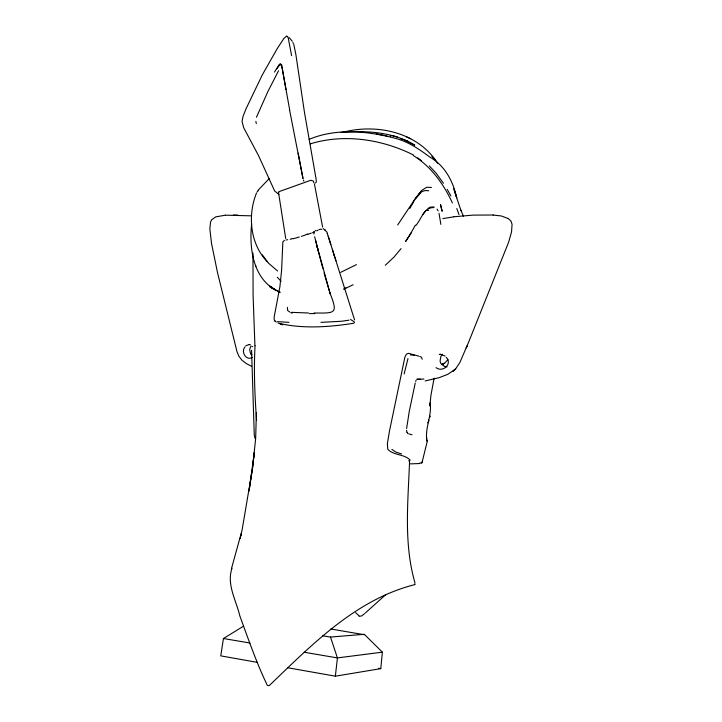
<?xml version="1.0" encoding="UTF-8"?>
<svg xmlns="http://www.w3.org/2000/svg" width="722" height="722" viewBox="0 0 722 722"><rect width="100%" height="100%" fill="white"/><g stroke="black" fill="none" stroke-linecap="round" stroke-linejoin="round"><path stroke-width="1.08" d="M252.98 253.061L253.088 295.271L254.92 345.694M313.718 232.52L314.07 231.482M406.621 428.507L409.239 411.486L415.249 383.003M287.374 307.265L287.591 310.424L289.856 312.103M251.662 223.712C249.144 247.059 252.483 276.508 274.703 289.585L269.514 285.741M287.979 667.787L335.351 676.18L380.774 668.644L382.38 652.165L364.809 634.818L330.739 628.979M335.351 676.18L337.427 657.904L330.486 637.066L322.77 635.811M409.555 461.34C408.101 501.817 403.526 543.486 415.015 583.006M231.356 569.035L242.005 530.544L252.303 469.598L249.036 491.023L254.388 452.378L252.474 468.533L255.66 438.606L256.382 412.623M434.112 378.175L430.863 395.674L429.906 405.926L430.113 402.912C432.018 415.276 425.502 426.44 426.603 438.714L426.503 437.252L427.117 441.936L422.009 462.603L418.616 463.569L409.735 463.903M404.139 373.933L407.984 358.59M240.2 538.422L241.338 533.829L240.986 535.228M427.785 422.884L428.751 420.809M428.742 420.836L428.498 419.617M422.208 462.134L422.514 461.078M313.989 183.036L313.366 181.069L310.839 180.256L279.252 191.565L278.367 192.097L278.854 192.693M415.682 381.369L416.08 380.259M256.445 117.28L267.862 91.568L278.53 70.792M243.251 626.353L223.441 638.51L220.761 655.865L257.122 662.318M232.042 568.25C226.284 584.044 236.274 600.695 239.848 615.929C248.368 639.268 256.554 662.94 267.311 685.34L269.162 685.683C311.814 644.791 356.027 599.296 415.096 584.558L414.717 583.881M415.376 225.174L410.078 234.542M256.49 193.063C247.547 215.075 250.029 243.693 266.978 261.4M255.056 345.721C253.648 370.431 254.839 395.71 256.563 420.52M274.486 72.092L279.477 64.114M409.825 208.441L413.029 202.945M245.056 346.84C240.561 351.659 246.247 361.325 252.429 357.336M276.797 68.816L280.298 64.105L281.959 65.251M413.056 202.359L415.836 197.936M410.249 234.208L405.647 241.446L411.341 232.665M415.944 225.417C421.07 219.515 424.301 206.988 433.832 207.593M397.669 224.984L415.755 197.9L421.612 190.455L426.738 187.242L431.485 187.503M415.791 198.505L420.791 192.774M442.333 354.204L440.808 356.632L440.113 360.765A6.128 4.855 -80.3 0 0 441.494 364.312M258.034 190.31L269.378 178.424M422.957 214.19L425.592 210.824M401.062 248.612L394.022 257.05L385.286 265.254M257.032 192.07L258.16 190.752M315.55 183.027L316.317 181.944L316.055 178.803L304.485 112.488L295.858 54.457L293.737 44.096M447.947 359.583L445.023 362.778L442.315 364.375M418.372 194.561C420.836 191.529 424.852 189.778 428.724 190.825M365.341 613.005L385.683 594.702M364.574 613.655L361.632 615.974L359.709 616.173M245.742 345.793L249.198 344.484M421.35 463.091L421.856 462.757M427.956 208.487L430.195 207.16L434.102 206.952M309.097 139.382C336.777 127.632 369.429 131.178 397.786 138.994C409.708 142.667 420.096 149.806 429.996 157.188C445.095 165.816 453.1 181.357 456.728 197.819L454.409 190.915M356.424 264.64L340.649 272.356M343.916 288.854L345.865 287.825M285.957 240.047L287.654 239.65M316.741 230.823L317.888 230.255M353.094 284.739L343.816 289.233M318.889 229.758L319.611 229.425M314.575 231.888L312.391 232.773M284.414 240.336L282.853 241.915L281.625 269.884L279.91 286.706L274.17 316.949L274.207 320.017L276.228 322.12M315.297 230.76L315.857 230.526M416.892 379.14L420.357 379.185M252.149 346.722L252.709 346.524M311.335 233.125L307.915 234.262M320.108 229.217L321.786 229.289M310.225 143.886C344.078 133.399 382.2 139.265 413.435 154.995M286.508 36.145L287.293 36.524M303.574 235.67L305.054 235.192M305.632 234.74L307.743 234.063M301.372 236.356L302.843 235.895M299.296 236.997L293.502 238.675M349.006 320.171L341.696 321.245L320.92 322.373M353.699 323.266C328.997 327.138 302.347 329.079 277.97 323.077M342.318 132.415C376.37 123.218 417.785 132.009 437.658 163.271M408.67 460.898L410.195 460.094C404.383 453.894 393.544 455.618 387.768 449.246L387.371 443.651L389.429 431.296L404.852 357.273L406.378 354.168L408.553 353.329L418.778 356.163M425.123 380.936L439.175 377.669L447.92 374.267L455.6 368.969L459.941 362.345L468.659 342.084L508.586 242.33L511.537 231.942L512.069 224.316L511.032 221.221L508.026 218.279M442.893 218.622L453.741 216.844M439.31 354.358L440.465 354.331M290.136 239.244L291.48 239.027M410.448 354.926L414.473 355.251M418.968 463.533L419.572 463.452L418.616 463.569M453.948 216.762L473.136 215.111L493.216 215.012M382.38 652.165L337.427 657.904L304.224 652.255M340.567 132.505C365.512 130.402 392.939 131.612 414.753 145.158L404.654 140.104L408.183 141.557L406.107 140.709M225.408 215.201L215.752 216.862L211.645 219.786L210.517 222.195L209.849 228.937L211.546 243.485L217.512 272.636L236.96 351.578L238.811 356.099L241.969 360.233L246.446 363.671L251.527 366.271M330.486 637.066L364.15 634.304M423.931 379.014L417.145 379.357M225.499 215.183L250.642 215.824M314.061 312.996C335.838 313.204 338.049 313.799 329.963 293.015M291.977 238.495L293.051 238.738M309.395 313.583L314.837 313.583M308.556 312.996L291.462 312.346M233.441 215.003L237.854 215.102M362.164 131.639L363.328 131.675M288.981 322.355L277.365 321.642M447.062 366.839L444.572 366.433L441.494 364.312M358.789 616.047L359.24 616.119M493.072 215.039L501.339 215.968L507.376 218.243M290.795 312.797L292.401 313.005M440.203 354.222L445.095 356.072M223.441 638.51L250.002 643.031M376.207 133.832L386.875 135.916M378.572 668.265L380.774 668.644M390.106 135.989L390.909 136.142M426.738 210.084L428.552 210.436M249.27 344.584L250.408 344.809M397.425 136.99L392.912 135.862L393.788 136.088M412.009 434.788L408.715 433.832M401.576 453.948L395.728 452.053L391.929 449.391M400.764 138.786L403.751 139.725M419.771 356.433L421.422 357.219L422.253 359.249M406.531 136.9L410.728 138.741M323.176 228.558L326.849 231.997L334.25 255.417M436.061 367.624C442.676 372.976 452.793 363.861 446.205 357.309M278.891 194.444L274.649 190.996L258.566 155.681L243.684 127.704L242.05 121.513L242.989 116.558L246.067 108.724L262.276 74.935L277.293 48.527L283.701 38.735L286.363 36.253L287.609 36.714L288.249 38.022L291.607 55.639M350.549 319.476L354.069 321.732L354.484 322.743M269.739 286.517L280.181 292.32L274.604 289.748L269.739 286.517L274.703 289.585M413.273 155.537C431.16 166.52 443.741 184.155 452.396 202.972M277.618 271.012L268.331 263.025M417.722 157.847L421.567 160.798M325.487 230.147L324.819 229.614M275.019 321.236L274.604 320.785M407.325 432.821L406.919 432.225M358.753 615.532L355.603 612.68M429.301 165.898L436.097 173.136L443.434 183.253M250.66 353.924L251.626 354.917M251.807 354.664L250.263 352.607L249.785 349.99A7.193 7.058 -59.1 0 1 251.094 345.991M289.206 37.616L292.32 41.271M277.311 277.257L281.084 281.273M281.553 65.296L280.298 64.105M407.199 432.631L407.822 433.326M431.9 156.277L434.987 159.797M268.024 262.609L262.348 254.866M280.777 64.132L282.194 68.202L285.975 89.447M463.452 216.266L460.943 210.373M437.045 209.1L438.137 210.914M447.234 189.399L450.853 195.852M303.863 181.087L303.366 180.04M255.137 438.624L254.279 435.303L251.581 350.26M456.791 208.532L458.993 214.524M453.542 188.451L461.06 210.698M255.705 265.777L255.913 266.418M328.23 236.274L330.856 244.596M332.328 249.289L354.565 319.882M334.069 254.83L335.947 260.859M327.31 233.332L327.49 233.928M330.234 293.863L316.913 245.679M329.999 293.258L324.079 273.069M322.824 268.304L318.339 251.292M314.666 236.744L315.658 240.688M318.185 250.805L315.604 240.507L318.249 251.048L316.787 245.245M439.03 213.315L440.853 224.389M256.292 123.615L255.868 121.386M281.715 65.558L289.693 109.988M314.44 184.02L322.626 227.114M313.763 232.764L314.016 234.081M298.159 153.136L303.005 178.569L289.594 110.132M278.701 193.667L285.722 238.531M406.621 430.294L406.811 431.657M292.97 42.481L293.105 43.419M427.072 440.61L427.009 440.113L427.135 441.079M429.879 416.125L429.789 417.054L429.879 416.125M466.963 346.163L466.231 347.887L466.944 346.217M455.6 368.969L453.236 371.018L455.6 368.969M444.057 363.401L442.234 364.384L444.057 363.401M281.661 324.503L280.226 324.124L282.591 324.756L281.661 324.503M442.099 211.086L440.555 204.759L442.099 211.086"/></g></svg>
